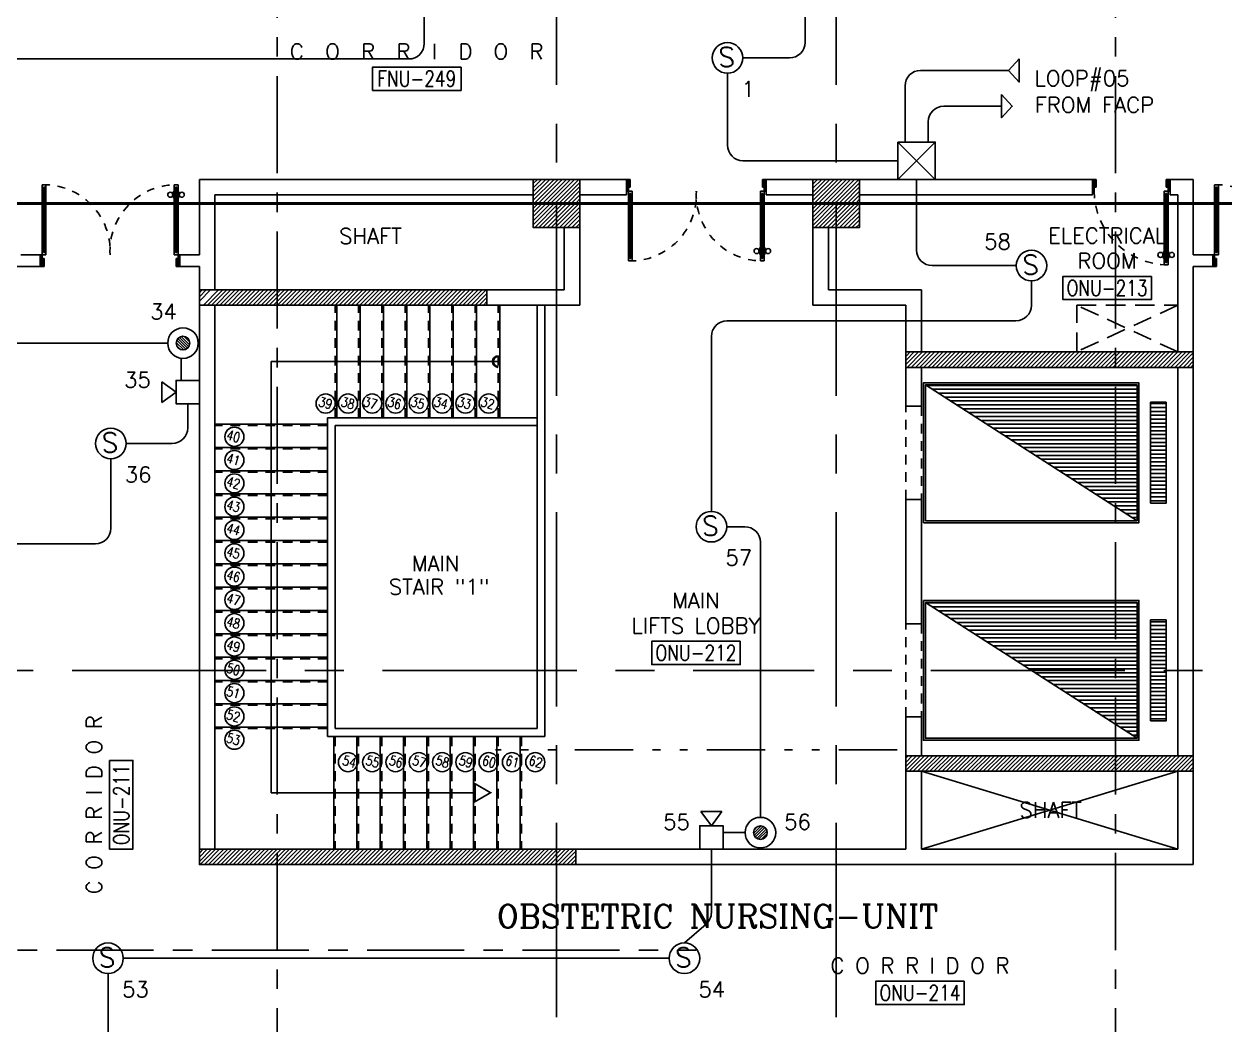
# Model space of a CAD drawing. Extents: x 0 to 90.9, y -1.6 to 78.
# Drawn here: x 60.07 to 75.54, y 22.35 to 35.23 of the extents above; entities that cross this region are included whole.
import ezdxf
from ezdxf.enums import TextEntityAlignment as Align

# ---------------------------------------------------------------- set-up
doc = ezdxf.new("R2010")
doc.units = 0
doc.header["$MEASUREMENT"] = 0
for name, pattern in [('2DASHES', [1.7, 0.75, -0.25, 0.1, -0.25, 0.1, -0.25]), ('CENTER', [2, 1.25, -0.25, 0.25, -0.25]), ('CENTERX2', [4, 2.5, -0.5, 0.5, -0.5]), ('HIDDEN', [0.375, 0.25, -0.125]), ('HIDDEN2', [0.1875, 0.125, -0.0625])]:
    doc.linetypes.add(name, pattern=pattern)
doc.layers.get('0').update_dxf_attribs({"color": 11, "linetype": 'CONTINUOUS'})
for name, color, linetype in [('AXES', 11, 'CENTERX2'), ('AXES1', 11, 'CENTER'), ('COL', 11, 'CONTINUOUS'), ('DOOR', 11, 'CONTINUOUS'), ('E-CLINE', 2, 'CONTINUOUS'), ('E-FIRE', 4, 'CONTINUOUS'), ('E-WIRE', 4, 'CONTINUOUS'), ('EJ', 11, 'CONTINUOUS'), ('HAT', 11, 'CONTINUOUS'), ('HIDDEN', 11, 'HIDDEN2'), ('IND-ES-L', 11, '2DASHES'), ('LIFTS', 11, 'CONTINUOUS'), ('RM-BOX', 11, 'CONTINUOUS'), ('RM-NAME', 11, 'CONTINUOUS'), ('RM-NO', 11, 'CONTINUOUS'), ('SHAFT', 11, 'CONTINUOUS'), ('STR', 11, 'CONTINUOUS'), ('STR-H', 11, 'HIDDEN2'), ('WALL', 11, 'CONTINUOUS')]:
    doc.layers.add(name, color=color, linetype=linetype)
doc.styles.add('ROMANC', font='romanc', dxfattribs={"height": 0.1})
doc.styles.add('ROMANS', font='ROMANS.shx', dxfattribs={"width": 0.6})

# ---------------------------------------------------------------- blocks, each defined once
blk = doc.blocks.new('RM1')
at = {"layer": 'RM-BOX'}
blk.add_lwpolyline([(570, -200), (-570, -200), (-570, -500), (570, -500)], close=True, dxfattribs=at)
at = {"layer": 'RM-NAME', "style": 'ROMANS'}
for tag, p in [('ROOMNAME1', (0, 324)), ('ROOMNAME2', (0, 0))]:
    blk.add_attdef(tag, text='', height=200, dxfattribs=at).set_placement(p, align=Align.MIDDLE)
at = {"layer": 'RM-NO', "style": 'ROMANS', "width": 0.8}
blk.add_attdef('ROOMNO', text='', height=200, dxfattribs=at).set_placement((0, -350), align=Align.MIDDLE)
blk = doc.blocks.new('D1000')
at = {"layer": 'DOOR', "color": 7, "linetype": 'ByBlock'}
for p, q in [((0, 0), (-150, 0)), ((-150, 0), (-150, -25)), ((-150, 0), (0, 0)), ((0, -50), (-114, 0)), ((0, -50), (-40, 0)), ((0, -50), (0, 0)), ((-1050, -25), (-1100, -25)), ((-1100, -75), (-1100, -25)), ((-1100, -25), (-1100, -75)), ((-1050, -75), (-1100, -75)), ((-1050, -42), (-1070, -42)), ((-1070, -42), (-1070, -58)), ((-1050, -58), (-1070, -58)), ((-1050, -25), (-1050, -42)), ((-1050, -58), (-1050, -75)), ((-928, -18), (-1018, -18)), ((-1018, -25), (-1018, -18)), ((-1018, -75), (-1018, -82)), ((-928, -82), (-1018, -82)), ((-1005, -9), (-940, -9)), ((-1005, -18), (-1005, -9)), ((-1005, -18), (-940, -18)), ((-1005, -82), (-940, -82)), ((-1005, -82), (-1005, -91)), ((-1005, -91), (-940, -91)), ((-940, -18), (-940, -9)), ((-940, -82), (-940, -91)), ((-928, -25), (-928, -18)), ((-928, -75), (-928, -82)), ((-200, -42), (-200, -25)), ((-200, -25), (-150, -25)), ((-180, -42), (-200, -42)), ((-200, -75), (-200, -58)), ((-200, -58), (-180, -58)), ((-150, -75), (-200, -75)), ((-180, -58), (-180, -42)), ((-150, -75), (-150, -25)), ((-150, -25), (-100, -25)), ((-100, -25), (-100, -50)), ((0, -50), (-100, -37)), ((-100, -50), (0, -50)), ((-150, -975), (-100, -975)), ((-150, -1000), (-150, -975)), ((-150, -1000), (0, -1000)), ((0, -1000), (-150, -1000)), ((0, -950), (-114, -1000)), ((-100, -975), (-100, -950)), ((0, -950), (-100, -963)), ((-100, -950), (0, -950)), ((0, -950), (-40, -1000)), ((0, -950), (0, -1000))]:
    blk.add_line(p, q, dxfattribs=at)
at = {"layer": 'DOOR', "linetype": 'ByBlock'}
for p, q in [((-200, -25), (-1050, -25)), ((-200, -42), (-1050, -42)), ((-200, -58), (-1050, -58)), ((-1050, -75), (-200, -75))]:
    blk.add_line(p, q, dxfattribs=at)
at = {"layer": 'DOOR', "color": 7, "linetype": 'ByBlock'}
for centre in [(-973, 23), (-973, -124)]:
    blk.add_circle(centre, 32.4, dxfattribs=at)
for centre, radius, start, end in [((0, -50), 134, 158.1598, 169.28), ((0, -50), 74.4, 137.7764, 180), ((0, -50), 54.4, 113.2074, 180), ((0, -50), 154, 161.1053, 166.2858), ((0, -50), 114, 154.0838, 167.3774), ((0, -50), 94.4, 148.0182, 180), ((0, -50), 34.4, 90, 180), ((0, -50), 14.4, 90, 180), ((0, -950), 154, 193.7142, 198.8947), ((0, -950), 134, 190.72, 201.8402), ((0, -950), 94.4, 180, 211.9818), ((0, -950), 74.4, 180, 222.2236), ((0, -950), 54.4, 180, 246.7926), ((0, -950), 34.4, 180, 270), ((0, -950), 14.4, 180, 270)]:
    blk.add_arc(centre, radius, start, end, dxfattribs=at)
at = {"layer": 'DOOR', "linetype": 'HIDDEN', "ltscale": 0.5}
blk.add_arc((-149, -24), 951, 180.0434, 269.9667, dxfattribs=at)
blk = doc.blocks.new('A$C272A55A0')
at = {"layer": 'DOOR', "color": 0, "linetype": 'ByBlock'}
for p, q in [((0, 900), (0, 1050)), ((50, 1050), (0, 1050)), ((25, 950), (50, 950)), ((25, 900), (25, 950)), ((50, 950), (50, 1050)), ((1750, 950), (1750, 1050)), ((1750, 1050), (1800, 1050)), ((1775, 950), (1750, 950)), ((1775, 900), (1775, 950)), ((1800, 1050), (1800, 900)), ((0, 900), (25, 900)), ((75, 900), (25, 900)), ((25, 850), (25, 900)), ((42, 850), (25, 850)), ((58, 870), (42, 870)), ((42, 870), (42, 850)), ((58, 850), (58, 870)), ((75, 850), (58, 850)), ((75, 900), (75, 850)), ((1725, 900), (1775, 900)), ((1725, 900), (1725, 850)), ((1725, 850), (1742, 850)), ((1742, 870), (1758, 870)), ((1742, 850), (1742, 870)), ((1758, 870), (1758, 850)), ((1758, 850), (1775, 850)), ((1800, 900), (1775, 900)), ((1775, 850), (1775, 900)), ((1718, 160), (1709, 160)), ((1709, 95), (1709, 160)), ((1725, 173), (1718, 173)), ((1718, 173), (1718, 83)), ((1718, 95), (1718, 160)), ((1775, 173), (1782, 173)), ((1782, 173), (1782, 83)), ((1782, 160), (1791, 160)), ((1782, 95), (1782, 160)), ((1791, 95), (1791, 160)), ((25, 50), (42, 50)), ((25, 50), (25, 0)), ((25, 0), (75, 0)), ((75, 0), (25, 0)), ((42, 50), (42, 30)), ((42, 30), (58, 30)), ((58, 50), (75, 50)), ((58, 50), (58, 30)), ((75, 50), (75, 0)), ((1718, 95), (1709, 95)), ((1725, 83), (1718, 83)), ((1742, 50), (1725, 50)), ((1725, 50), (1725, 0)), ((1775, 0), (1725, 0)), ((1725, 0), (1775, 0)), ((1742, 50), (1742, 30)), ((1758, 30), (1742, 30)), ((1775, 50), (1758, 50)), ((1758, 50), (1758, 30)), ((1775, 83), (1782, 83)), ((1775, 50), (1775, 0)), ((1782, 95), (1791, 95))]:
    blk.add_line(p, q, dxfattribs=at)
at = {"layer": 'DOOR', "color": 9, "linetype": 'ByBlock'}
for p, q in [((50, 1050), (0, 1010)), ((50, 1050), (0, 937)), ((50, 1050), (37, 950)), ((1750, 1050), (1800, 1010)), ((1750, 1050), (1800, 937)), ((1750, 1050), (1763, 950))]:
    blk.add_line(p, q, dxfattribs=at)
at = {"layer": 'DOOR', "linetype": 'ByBlock'}
for p, q in [((25, 850), (25, 50)), ((42, 850), (42, 50)), ((58, 850), (58, 50)), ((75, 50), (75, 850)), ((1725, 50), (1725, 850)), ((1742, 850), (1742, 50)), ((1758, 850), (1758, 50)), ((1775, 850), (1775, 50))]:
    blk.add_line(p, q, dxfattribs=at)
at = {"layer": 'DOOR', "color": 0, "linetype": 'ByBlock'}
for centre in [(1676, 128), (1824, 128)]:
    blk.add_circle(centre, 32.4, dxfattribs=at)
at = {"layer": 'DOOR', "color": 9, "linetype": 'ByBlock'}
for centre, radius, start, end in [((50, 1050), 54.4, 203.2074, 270), ((50, 1050), 74.4, 227.7764, 270), ((50, 1050), 94.4, 238.0182, 270), ((50, 1050), 114, 244.0838, 257.3774), ((50, 1050), 34.4, 180, 270), ((50, 1050), 14.4, 180, 270), ((1750, 1050), 14.4, 270, 0), ((1750, 1050), 34.4, 270, 0), ((1750, 1050), 54.4, 270, 336.7926), ((1750, 1050), 74.4, 270, 312.2236), ((1750, 1050), 94.4, 270, 301.9818), ((1750, 1050), 114, 282.6226, 295.9162), ((50, 1050), 134, 248.1598, 259.28), ((50, 1050), 154, 251.1053, 256.2858), ((1750, 1050), 134, 280.72, 291.8402), ((1750, 1050), 154, 283.7142, 288.8947)]:
    blk.add_arc(centre, radius, start, end, dxfattribs=at)
at = {"layer": 'DOOR', "linetype": 'HIDDEN', "ltscale": 0.5}
for centre, start, end in [((50, 851), 268.3174, 3.2965), ((1750, 851), 176.7035, 271.6826)]:
    blk.add_arc(centre, 851, start, end, dxfattribs=at)
at = {"layer": 'WALL', "linetype": 'ByBlock'}
blk.add_line((1800, 900), (1800, 1050), dxfattribs=at)
blk = doc.blocks.new('*X26')
at = {"color": 0}
for p, q in [((503899, 131750), (506612, 131750)), ((503977, 131700), (506612, 131700)), ((504055, 131650), (506612, 131650)), ((504132, 131600), (506612, 131600)), ((504210, 131550), (506612, 131550)), ((504288, 131500), (506612, 131500)), ((504366, 131450), (506612, 131450)), ((504444, 131400), (506612, 131400)), ((504522, 131350), (506612, 131350)), ((504600, 131300), (506612, 131300)), ((504677, 131250), (506612, 131250)), ((504755, 131200), (506612, 131200)), ((504833, 131150), (506612, 131150)), ((504911, 131100), (506612, 131100)), ((504989, 131050), (506612, 131050)), ((505067, 131000), (506612, 131000)), ((505145, 130950), (506612, 130950)), ((505222, 130900), (506612, 130900)), ((505300, 130850), (506612, 130850)), ((505378, 130800), (506612, 130800)), ((505456, 130750), (506612, 130750)), ((505534, 130700), (506612, 130700)), ((505612, 130650), (506612, 130650)), ((505690, 130600), (506612, 130600)), ((505767, 130550), (506612, 130550)), ((505845, 130500), (506612, 130500)), ((505923, 130450), (506612, 130450)), ((506001, 130400), (506612, 130400)), ((506079, 130350), (506612, 130350)), ((506157, 130300), (506612, 130300)), ((506235, 130250), (506612, 130250)), ((506312, 130200), (506612, 130200)), ((506390, 130150), (506612, 130150)), ((506468, 130100), (506612, 130100)), ((506546, 130050), (506612, 130050))]:
    blk.add_line(p, q, dxfattribs=at)
blk = doc.blocks.new('C5')
at = {"layer": 'HAT', "linetype": 'ByBlock'}
h = blk.add_hatch(dxfattribs=at)
h.set_pattern_fill('ANSI31', color=256, scale=300, style=0)
h.set_pattern_definition([(45, (-223356.182, -51411.005), (-26.516504, 26.516504), [])])
h.paths.add_polyline_path([(300, 300), (0, 300), (0, 0), (300, 0)])
h.paths.add_polyline_path([(600, 300), (300, 300), (300, 0), (600, 0)])
at = {"layer": 'COL'}
blk.add_lwpolyline([(600, 300), (0, 300), (0, 0), (600, 0)], close=True, dxfattribs=at)
blk = doc.blocks.new('*X60')
at = {"color": 0}
for p, q in [((76229, 137641), (76388, 137800)), ((76229, 137694), (76334, 137800)), ((76229, 137748), (76281, 137800)), ((76241, 137600), (76441, 137800)), ((76294, 137600), (76494, 137800)), ((76347, 137600), (76547, 137800)), ((76400, 137600), (76600, 137800)), ((76453, 137600), (76653, 137800)), ((76506, 137600), (76706, 137800)), ((76559, 137600), (76759, 137800)), ((76612, 137600), (76812, 137800)), ((76665, 137600), (76865, 137800)), ((76718, 137600), (76918, 137800)), ((76771, 137600), (76971, 137800)), ((76824, 137600), (77024, 137800)), ((76877, 137600), (77077, 137800)), ((76930, 137600), (77130, 137800)), ((76983, 137600), (77183, 137800)), ((77036, 137600), (77236, 137800)), ((77089, 137600), (77289, 137800)), ((77142, 137600), (77342, 137800)), ((77195, 137600), (77395, 137800)), ((77248, 137600), (77448, 137800)), ((77301, 137600), (77501, 137800)), ((77354, 137600), (77554, 137800)), ((77407, 137600), (77607, 137800)), ((77460, 137600), (77660, 137800)), ((77513, 137600), (77713, 137800)), ((77566, 137600), (77766, 137800)), ((77619, 137600), (77819, 137800)), ((77672, 137600), (77872, 137800)), ((77725, 137600), (77925, 137800)), ((77779, 137600), (77979, 137800)), ((77832, 137600), (78032, 137800)), ((77885, 137600), (78085, 137800)), ((77938, 137600), (78138, 137800)), ((77991, 137600), (78191, 137800)), ((78044, 137600), (78244, 137800)), ((78097, 137600), (78297, 137800)), ((78150, 137600), (78350, 137800)), ((78203, 137600), (78403, 137800)), ((78256, 137600), (78456, 137800)), ((78309, 137600), (78509, 137800)), ((78362, 137600), (78562, 137800)), ((78415, 137600), (78615, 137800)), ((78468, 137600), (78668, 137800)), ((78521, 137600), (78721, 137800)), ((78574, 137600), (78774, 137800)), ((78627, 137600), (78827, 137800)), ((78680, 137600), (78880, 137800)), ((78733, 137600), (78933, 137800)), ((78786, 137600), (78986, 137800)), ((78839, 137600), (79039, 137800)), ((78892, 137600), (79092, 137800)), ((78945, 137600), (79145, 137800)), ((78998, 137600), (79198, 137800)), ((79051, 137600), (79251, 137800)), ((79104, 137600), (79304, 137800)), ((79157, 137600), (79357, 137800)), ((79210, 137600), (79410, 137800)), ((79263, 137600), (79463, 137800)), ((79316, 137600), (79516, 137800)), ((79369, 137600), (79569, 137800)), ((79423, 137600), (79623, 137800)), ((79476, 137600), (79676, 137800)), ((79529, 137600), (79729, 137800)), ((79582, 137600), (79782, 137800)), ((79635, 137600), (79835, 137800)), ((79688, 137600), (79888, 137800)), ((79741, 137600), (79941, 137800)), ((79794, 137600), (79994, 137800)), ((79847, 137600), (80047, 137800)), ((79900, 137600), (80100, 137800)), ((79953, 137600), (80153, 137800)), ((80006, 137600), (80206, 137800)), ((80059, 137600), (80259, 137800)), ((80112, 137600), (80312, 137800)), ((80165, 137600), (80365, 137800)), ((80218, 137600), (80418, 137800)), ((80271, 137600), (80471, 137800)), ((80324, 137600), (80524, 137800)), ((80377, 137600), (80577, 137800)), ((80430, 137600), (80630, 137800)), ((80483, 137600), (80683, 137800)), ((80536, 137600), (80736, 137800)), ((80589, 137600), (80789, 137800)), ((80642, 137600), (80842, 137800)), ((80695, 137600), (80895, 137800)), ((80748, 137600), (80948, 137800)), ((80801, 137600), (81001, 137800)), ((80854, 137600), (81054, 137800)), ((80907, 137600), (81079, 137772)), ((80960, 137600), (81079, 137718)), ((81014, 137600), (81079, 137665)), ((81067, 137600), (81079, 137612))]:
    blk.add_line(p, q, dxfattribs=at)
blk = doc.blocks.new('*X61')
at = {"color": 0}
for p, q in [((76229, 144854), (76375, 145000)), ((76229, 144907), (76322, 145000)), ((76229, 144960), (76269, 145000)), ((76281, 144800), (76481, 145000)), ((76334, 144800), (76534, 145000)), ((76387, 144800), (76587, 145000)), ((76440, 144800), (76640, 145000)), ((76493, 144800), (76693, 145000)), ((76546, 144800), (76746, 145000)), ((76599, 144800), (76799, 145000)), ((76652, 144800), (76852, 145000)), ((76705, 144800), (76905, 145000)), ((76758, 144800), (76958, 145000)), ((76811, 144800), (77011, 145000)), ((76864, 144800), (77064, 145000)), ((76917, 144800), (77117, 145000)), ((76971, 144800), (77171, 145000)), ((77024, 144800), (77224, 145000)), ((77077, 144800), (77277, 145000)), ((77130, 144800), (77330, 145000)), ((77183, 144800), (77383, 145000)), ((77236, 144800), (77436, 145000)), ((77289, 144800), (77489, 145000)), ((77342, 144800), (77542, 145000)), ((77395, 144800), (77595, 145000)), ((77448, 144800), (77648, 145000)), ((77501, 144800), (77701, 145000)), ((77554, 144800), (77754, 145000)), ((77607, 144800), (77807, 145000)), ((77660, 144800), (77860, 145000)), ((77713, 144800), (77913, 145000)), ((77766, 144800), (77966, 145000)), ((77819, 144800), (78019, 145000)), ((77872, 144800), (78072, 145000)), ((77925, 144800), (78125, 145000)), ((77978, 144800), (78178, 145000)), ((78031, 144800), (78231, 145000)), ((78084, 144800), (78284, 145000)), ((78137, 144800), (78337, 145000)), ((78190, 144800), (78390, 145000)), ((78243, 144800), (78443, 145000)), ((78296, 144800), (78496, 145000)), ((78349, 144800), (78549, 145000)), ((78402, 144800), (78602, 145000)), ((78455, 144800), (78655, 145000)), ((78508, 144800), (78708, 145000)), ((78562, 144800), (78762, 145000)), ((78615, 144800), (78815, 145000)), ((78668, 144800), (78868, 145000)), ((78721, 144800), (78921, 145000)), ((78774, 144800), (78974, 145000)), ((78827, 144800), (79027, 145000)), ((78880, 144800), (79080, 145000)), ((78933, 144800), (79133, 145000)), ((78986, 144800), (79186, 145000)), ((79039, 144800), (79239, 145000)), ((79092, 144800), (79292, 145000)), ((79145, 144800), (79345, 145000)), ((79198, 144800), (79398, 145000)), ((79251, 144800), (79451, 145000)), ((79304, 144800), (79504, 145000)), ((79357, 144800), (79557, 145000)), ((79410, 144800), (79610, 145000)), ((79463, 144800), (79663, 145000)), ((79516, 144800), (79716, 145000)), ((79569, 144800), (79769, 145000)), ((79622, 144800), (79822, 145000)), ((79675, 144800), (79875, 145000)), ((79728, 144800), (79928, 145000)), ((79781, 144800), (79929, 144948)), ((79834, 144800), (79929, 144895)), ((79887, 144800), (79929, 144842))]:
    blk.add_line(p, q, dxfattribs=at)
blk = doc.blocks.new('*X25')
at = {"color": 0}
for p, q in [((140176, 227700), (140376, 227700)), ((140176, 227650), (140376, 227650)), ((140176, 227600), (140376, 227600)), ((140176, 227550), (140376, 227550)), ((140176, 227500), (140376, 227500)), ((140176, 227450), (140376, 227450)), ((140176, 227400), (140376, 227400)), ((140176, 227350), (140376, 227350)), ((140176, 227300), (140376, 227300)), ((140176, 227250), (140376, 227250)), ((140176, 227200), (140376, 227200)), ((140176, 227150), (140376, 227150)), ((140176, 227100), (140376, 227100)), ((140176, 227050), (140376, 227050)), ((140176, 227000), (140376, 227000)), ((140176, 226950), (140376, 226950)), ((140176, 226900), (140376, 226900)), ((140176, 226850), (140376, 226850)), ((140176, 226800), (140376, 226800)), ((140176, 226750), (140376, 226750)), ((140176, 226700), (140376, 226700)), ((140176, 226650), (140376, 226650)), ((140176, 226600), (140376, 226600)), ((140176, 226550), (140376, 226550)), ((140176, 226500), (140376, 226500)), ((140176, 226450), (140376, 226450))]:
    blk.add_line(p, q, dxfattribs=at)
blk = doc.blocks.new('*X31')
at = {"color": 0}
for p, q in [((197839, 143639), (197999, 143800)), ((197839, 143692), (197946, 143800)), ((197839, 143745), (197893, 143800)), ((197853, 143600), (198053, 143800)), ((197906, 143600), (198106, 143800)), ((197959, 143600), (198159, 143800)), ((198012, 143600), (198212, 143800)), ((198065, 143600), (198265, 143800)), ((198118, 143600), (198318, 143800)), ((198171, 143600), (198371, 143800)), ((198224, 143600), (198424, 143800)), ((198277, 143600), (198477, 143800)), ((198330, 143600), (198530, 143800)), ((198383, 143600), (198583, 143800)), ((198436, 143600), (198636, 143800)), ((198489, 143600), (198689, 143800)), ((198542, 143600), (198742, 143800)), ((198595, 143600), (198795, 143800)), ((198648, 143600), (198848, 143800)), ((198701, 143600), (198901, 143800)), ((198754, 143600), (198954, 143800)), ((198807, 143600), (199007, 143800)), ((198860, 143600), (199060, 143800)), ((198913, 143600), (199113, 143800)), ((198966, 143600), (199166, 143800)), ((199019, 143600), (199219, 143800)), ((199072, 143600), (199272, 143800)), ((199125, 143600), (199325, 143800)), ((199178, 143600), (199378, 143800)), ((199231, 143600), (199431, 143800)), ((199284, 143600), (199484, 143800)), ((199337, 143600), (199537, 143800)), ((199390, 143600), (199590, 143800)), ((199443, 143600), (199643, 143800)), ((199497, 143600), (199697, 143800)), ((199550, 143600), (199750, 143800)), ((199603, 143600), (199803, 143800)), ((199656, 143600), (199856, 143800)), ((199709, 143600), (199909, 143800)), ((199762, 143600), (199962, 143800)), ((199815, 143600), (200015, 143800)), ((199868, 143600), (200068, 143800)), ((199921, 143600), (200121, 143800)), ((199974, 143600), (200174, 143800)), ((200027, 143600), (200227, 143800)), ((200080, 143600), (200280, 143800)), ((200133, 143600), (200333, 143800)), ((200186, 143600), (200386, 143800)), ((200239, 143600), (200439, 143800)), ((200292, 143600), (200492, 143800)), ((200345, 143600), (200545, 143800)), ((200398, 143600), (200598, 143800)), ((200451, 143600), (200651, 143800)), ((200504, 143600), (200704, 143800)), ((200557, 143600), (200757, 143800)), ((200610, 143600), (200810, 143800)), ((200663, 143600), (200863, 143800)), ((200716, 143600), (200916, 143800)), ((200769, 143600), (200969, 143800)), ((200822, 143600), (201022, 143800)), ((200875, 143600), (201075, 143800)), ((200928, 143600), (201128, 143800)), ((200981, 143600), (201181, 143800)), ((201034, 143600), (201234, 143800)), ((201088, 143600), (201288, 143800)), ((201141, 143600), (201341, 143800)), ((201194, 143600), (201394, 143800)), ((201247, 143600), (201447, 143800)), ((201300, 143600), (201500, 143800)), ((201353, 143600), (201539, 143786)), ((201406, 143600), (201539, 143733)), ((201459, 143600), (201539, 143680)), ((201512, 143600), (201539, 143627))]:
    blk.add_line(p, q, dxfattribs=at)
blk = doc.blocks.new('*X36')
at = {"color": 0}
for p, q in [((197839, 138813), (198025, 139000)), ((197839, 138866), (197972, 139000)), ((197839, 138919), (197919, 139000)), ((197839, 138972), (197866, 139000)), ((197879, 138800), (198079, 139000)), ((197932, 138800), (198132, 139000)), ((197985, 138800), (198185, 139000)), ((198038, 138800), (198238, 139000)), ((198091, 138800), (198291, 139000)), ((198144, 138800), (198344, 139000)), ((198197, 138800), (198397, 139000)), ((198250, 138800), (198450, 139000)), ((198303, 138800), (198503, 139000)), ((198356, 138800), (198556, 139000)), ((198409, 138800), (198609, 139000)), ((198462, 138800), (198662, 139000)), ((198515, 138800), (198715, 139000)), ((198568, 138800), (198768, 139000)), ((198621, 138800), (198821, 139000)), ((198674, 138800), (198874, 139000)), ((198727, 138800), (198927, 139000)), ((198780, 138800), (198980, 139000)), ((198833, 138800), (199033, 139000)), ((198886, 138800), (199086, 139000)), ((198939, 138800), (199139, 139000)), ((198992, 138800), (199192, 139000)), ((199045, 138800), (199245, 139000)), ((199098, 138800), (199298, 139000)), ((199151, 138800), (199351, 139000)), ((199204, 138800), (199404, 139000)), ((199257, 138800), (199457, 139000)), ((199310, 138800), (199510, 139000)), ((199363, 138800), (199563, 139000)), ((199416, 138800), (199616, 139000)), ((199469, 138800), (199669, 139000)), ((199523, 138800), (199723, 139000)), ((199576, 138800), (199776, 139000)), ((199629, 138800), (199829, 139000)), ((199682, 138800), (199882, 139000)), ((199735, 138800), (199935, 139000)), ((199788, 138800), (199988, 139000)), ((199841, 138800), (200041, 139000)), ((199894, 138800), (200094, 139000)), ((199947, 138800), (200147, 139000)), ((200000, 138800), (200200, 139000)), ((200053, 138800), (200253, 139000)), ((200106, 138800), (200306, 139000)), ((200159, 138800), (200359, 139000)), ((200212, 138800), (200412, 139000)), ((200265, 138800), (200465, 139000)), ((200318, 138800), (200518, 139000)), ((200371, 138800), (200571, 139000)), ((200424, 138800), (200624, 139000)), ((200477, 138800), (200677, 139000)), ((200530, 138800), (200730, 139000)), ((200583, 138800), (200783, 139000)), ((200636, 138800), (200836, 139000)), ((200689, 138800), (200889, 139000)), ((200742, 138800), (200942, 139000)), ((200795, 138800), (200995, 139000)), ((200848, 138800), (201048, 139000)), ((200901, 138800), (201101, 139000)), ((200954, 138800), (201154, 139000)), ((201007, 138800), (201207, 139000)), ((201060, 138800), (201260, 139000)), ((201114, 138800), (201314, 139000)), ((201167, 138800), (201367, 139000)), ((201220, 138800), (201420, 139000)), ((201273, 138800), (201473, 139000)), ((201326, 138800), (201526, 139000)), ((201379, 138800), (201539, 138960)), ((201432, 138800), (201539, 138907)), ((201485, 138800), (201539, 138854))]:
    blk.add_line(p, q, dxfattribs=at)
blk = doc.blocks.new('S')
at = {"layer": 'E-FIRE'}
blk.add_circle((0, 0), 197, dxfattribs=at)
at = {"layer": 'E-FIRE', "color": 3, "style": 'ROMANS'}
blk.add_text('S', height=250, dxfattribs=at).set_placement((-119, -115))
blk = doc.blocks.new('JB')
at = {"layer": 'E-FIRE'}
for points in [[(-200, 400), (-200, 0), (200, 0), (200, 400)], [(-200, 400), (-200, 0), (200, 0), (200, 0)], [(-200, 400), (-200, 0), (200, 400), (200, 400)]]:
    blk.add_lwpolyline(points, close=True, dxfattribs=at)
blk = doc.blocks.new('ES')
at = {"layer": 'E-FIRE'}
blk.add_line((-135, 485), (134, 485), dxfattribs=at)
for points in [[(-135, 485), (0, 300)], [(0, 300), (0, 300), (134, 485)]]:
    blk.add_lwpolyline(points, dxfattribs=at)
blk.add_lwpolyline([(-150, 0), (150, 0), (150, 300), (-150, 300)], close=True, dxfattribs=at)
blk = doc.blocks.new('MCP')
at = {"color": 1}
for p, q in [((-88, -9), (9, 88)), ((-82, 33), (-33, 82)), ((-80, -36), (36, 80)), ((-66, -58), (58, 66)), ((-47, -74), (74, 47)), ((-23, -85), (85, 23)), ((10, -88), (88, -10))]:
    blk.add_line(p, q, dxfattribs=at)
at = {"layer": 'E-FIRE'}
blk.add_circle((0, 0), 197, dxfattribs=at)
at = {"layer": 'E-FIRE', "color": 4}
blk.add_circle((0, 0), 88.1, dxfattribs=at)

msp = doc.modelspace()

# ---------------------------------------------------------------- linework, layer by layer
at = {"layer": 'AXES'}
for p, q in [((66.9289, -1.5519), (66.9289, 77.2608)), ((70.5289, -1.5519), (70.5289, 77.2608)), ((1.0389, 32.9324), (68.7289, 32.9324)), ((1.0389, 32.9124), (68.7289, 32.9124)), ((89.898, 32.9324), (68.7289, 32.9324)), ((89.898, 32.9124), (68.7289, 32.9124)), ((0.6889, 26.9124), (68.7289, 26.9124)), ((90.248, 26.9124), (68.7289, 26.9124))]:
    msp.add_line(p, q, dxfattribs=at)
at = {"layer": 'AXES1'}
for p, q in [((63.3289, 5.3124), (63.3289, 64.1324)), ((74.1289, 5.3124), (74.1289, 64.1324)), ((10.4889, 23.3124), (68.7289, 23.3124))]:
    msp.add_line(p, q, dxfattribs=at)
at = {"layer": 'COL'}
for p, q in [((67.1789, 24.6124), (71.4289, 24.6124)), ((67.1789, 24.4124), (71.4289, 24.4124))]:
    msp.add_line(p, q, dxfattribs=at)
for points in [[(62.3289, 31.6124), (62.3289, 31.8124), (66.0289, 31.8124), (66.0289, 31.6124)], [(71.4289, 31.0124), (71.4289, 30.8124), (75.1289, 30.8124), (75.1289, 31.0124)], [(71.4289, 25.8124), (71.4289, 25.6124), (75.1289, 25.6124), (75.1289, 25.8124)], [(67.1789, 24.6124), (62.3289, 24.6124), (62.3289, 24.4124), (67.1789, 24.4124)]]:
    msp.add_lwpolyline(points, close=True, dxfattribs=at)
for points in [[(65.8039, 31.8124), (66.0289, 31.8124), (66.0289, 31.6124), (65.8213, 31.6124)], [(71.9931, 25.8124), (71.4289, 25.8124), (71.4289, 25.6124)], [(75.1289, 25.6124), (75.1289, 25.8124)]]:
    msp.add_lwpolyline(points, dxfattribs=at)
at = {"layer": 'E-FIRE', "color": 4}
msp.add_circle((69.1299, 34.7961), 0.1971, dxfattribs=at)
at = {"layer": 'E-WIRE', "linetype": 'Continuous'}
for p, q in [((70.1289, 41.5715), (70.1289, 34.9961)), ((69.327, 34.7961), (69.9289, 34.7961)), ((69.1299, 34.599), (69.1299, 33.6724)), ((71.3259, 33.4724), (69.3299, 33.4724)), ((71.5659, 33.2324), (71.5659, 32.3221)), ((72.8474, 32.1221), (71.7659, 32.1221)), ((73.0445, 31.9251), (73.0445, 31.6109)), ((72.8445, 31.4109), (69.1227, 31.4109)), ((68.9227, 28.9587), (68.9227, 31.2109)), ((62.1789, 30.3434), (62.1789, 30.0326)), ((61.3866, 29.8326), (61.9789, 29.8326)), ((69.1197, 28.7616), (69.354, 28.7616)), ((69.554, 25.0201), (69.554, 28.5616)), ((69.3569, 24.823), (69.0727, 24.823)), ((68.575, 23.4027), (68.8535, 23.6438))]:
    msp.add_line(p, q, dxfattribs=at)
at = {"layer": 'E-WIRE', "color": 4}
for p, q in [((65.2256, 35.8861), (65.2256, 34.982)), ((58.3066, 34.782), (65.0256, 34.782)), ((62.0965, 30.9289), (62.0965, 30.6434)), ((61.1525, 23.0085), (61.1525, 20.935))]:
    msp.add_line(p, q, dxfattribs=at)
at = {"layer": 'E-WIRE', "color": 4, "linetype": 'ByBlock'}
for p, q in [((71.6166, 34.6352), (72.7487, 34.6352)), ((71.4166, 33.7124), (71.4166, 34.4352)), ((71.9151, 34.1747), (72.6596, 34.1747)), ((71.7151, 33.7124), (71.7151, 33.9747)), ((58.0615, 31.1248), (61.9212, 31.1248)), ((61.1895, 29.6355), (61.1895, 28.7405)), ((55.4199, 28.5405), (60.9895, 28.5405)), ((68.9227, 24.6124), (68.9227, 23.795)), ((68.3779, 23.2056), (61.3495, 23.2056))]:
    msp.add_line(p, q, dxfattribs=at)
at = {"layer": 'E-WIRE', "color": 4}
for points in [[(72.8872, 34.7852), (72.8872, 34.4852), (72.7487, 34.6352)], [(72.6596, 34.3247), (72.6596, 34.0247), (72.7982, 34.1747)]]:
    msp.add_lwpolyline(points, close=True, dxfattribs=at)
msp.add_arc((65.0256, 34.982), 0.2, 270, 0, dxfattribs=at)
at = {"layer": 'E-WIRE', "linetype": 'Continuous'}
for centre, start, end in [((69.9289, 34.9961), 270, 0), ((69.3299, 33.6724), 180, 270), ((71.7659, 32.3221), 180, 270), ((72.8445, 31.6109), 270, 0), ((69.1227, 31.2109), 90, 180), ((61.9789, 30.0326), 270, 0), ((69.354, 28.5616), 0, 90), ((68.7227, 23.795), 310.87389, 0)]:
    msp.add_arc(centre, 0.2, start, end, dxfattribs=at)
at = {"layer": 'E-WIRE', "color": 4, "linetype": 'ByBlock'}
for centre, start, end in [((71.6166, 34.4352), 90, 180), ((71.9151, 33.9747), 90, 180), ((60.9895, 28.7405), 270, 0)]:
    msp.add_arc(centre, 0.2, start, end, dxfattribs=at)
at = {"layer": 'EJ', "color": 8}
for p, q in [((10.2389, 32.9324), (85.5543, 32.9324)), ((10.2389, 32.9124), (85.5543, 32.9124))]:
    msp.add_line(p, q, dxfattribs=at)
at = {"layer": 'HIDDEN'}
for p, q in [((71.4289, 29.1124), (71.4289, 30.3124)), ((71.4289, 29.1124), (71.4289, 30.3124)), ((71.6289, 30.3124), (71.6289, 29.1124)), ((71.6289, 30.3124), (71.6289, 29.1124)), ((71.4289, 26.3124), (71.4289, 27.5124)), ((71.4289, 26.3124), (71.4289, 27.5124)), ((71.6289, 27.5124), (71.6289, 26.3124)), ((71.6289, 27.5124), (71.6289, 26.3124))]:
    msp.add_line(p, q, dxfattribs=at)
at = {"layer": 'IND-ES-L'}
msp.add_line((71.3161, 25.8885), (66.1416, 25.8885), dxfattribs=at)
at = {"layer": 'LIFTS'}
for p, q in [((71.6789, 30.5874), (74.4039, 28.8374)), ((71.6789, 27.7874), (74.4039, 26.0374))]:
    msp.add_line(p, q, dxfattribs=at)
for points in [[(71.6539, 28.8124), (74.4289, 28.8124), (74.4289, 30.6124), (71.6539, 30.6124)], [(71.6789, 28.8374), (74.4039, 28.8374), (74.4039, 30.5874), (71.6789, 30.5874)], [(74.5789, 29.0624), (74.7789, 29.0624), (74.7789, 30.3624), (74.5789, 30.3624)], [(71.6539, 27.8124), (71.6539, 26.0124), (74.4289, 26.0124), (74.4289, 27.8124)], [(71.6789, 27.7874), (71.6789, 26.0374), (74.4039, 26.0374), (74.4039, 27.7874)], [(74.5789, 26.2624), (74.7789, 26.2624), (74.7789, 27.5624), (74.5789, 27.5624)]]:
    msp.add_lwpolyline(points, close=True, dxfattribs=at)
at = {"layer": 'SHAFT', "color": 97, "linetype": 'HIDDEN'}
for p, q in [((74.9289, 31.0124), (73.6289, 31.6124)), ((74.9289, 31.6124), (73.6289, 31.0124))]:
    msp.add_line(p, q, dxfattribs=at)
at = {"layer": 'SHAFT'}
for p, q in [((71.6289, 24.6124), (74.9289, 25.6124)), ((74.9289, 24.6124), (71.6289, 25.6124))]:
    msp.add_line(p, q, dxfattribs=at)
at = {"layer": 'SHAFT', "color": 97, "linetype": 'HIDDEN'}
msp.add_lwpolyline([(73.6289, 31.6124), (74.9289, 31.6124), (74.9289, 31.0124), (73.6289, 31.0124)], close=True, dxfattribs=at)
at = {"layer": 'STR'}
for p, q in [((64.0989, 30.1624), (64.0989, 31.6124)), ((64.3989, 30.1624), (64.3989, 31.6124)), ((64.6989, 30.1624), (64.6989, 31.6124)), ((64.9989, 30.1624), (64.9989, 31.6124)), ((65.2989, 30.1624), (65.2989, 31.6124)), ((65.5989, 30.1624), (65.5989, 31.6124)), ((65.8989, 30.1624), (65.8989, 31.6124)), ((66.1989, 30.1624), (66.1989, 31.6124)), ((66.6789, 31.6124), (66.6789, 26.1624)), ((66.7789, 31.6124), (66.7789, 26.0624)), ((63.2539, 30.8874), (63.2539, 25.3374)), ((66.1789, 30.8874), (63.2539, 30.8874)), ((63.9789, 30.1624), (66.6789, 30.1624)), ((63.9789, 30.1624), (63.9789, 26.0624)), ((63.9789, 30.0824), (62.5289, 30.0824)), ((64.0789, 30.0624), (66.6789, 30.0624)), ((64.0789, 30.0624), (64.0789, 26.1624)), ((63.9789, 29.7824), (62.5289, 29.7824)), ((63.9789, 29.4824), (62.5289, 29.4824)), ((63.9789, 29.1824), (62.5289, 29.1824)), ((63.9789, 28.8824), (62.5289, 28.8824)), ((63.9789, 28.5824), (62.5289, 28.5824)), ((63.9789, 28.2824), (62.5289, 28.2824)), ((63.9789, 27.9824), (62.5289, 27.9824)), ((63.9789, 27.6824), (62.5289, 27.6824)), ((63.9789, 27.3824), (62.5289, 27.3824)), ((63.9789, 27.0824), (62.5289, 27.0824)), ((63.9789, 26.7824), (62.5289, 26.7824)), ((63.9789, 26.4824), (62.5289, 26.4824)), ((63.9789, 26.1824), (62.5289, 26.1824)), ((64.0789, 26.1624), (66.6789, 26.1624)), ((63.9789, 26.0624), (66.7789, 26.0624)), ((64.0589, 26.0624), (64.0589, 24.6124)), ((64.3589, 26.0624), (64.3589, 24.6124)), ((64.6589, 26.0624), (64.6589, 24.6124)), ((64.9589, 26.0624), (64.9589, 24.6124)), ((65.2589, 26.0624), (65.2589, 24.6124)), ((65.5589, 26.0624), (65.5589, 24.6124)), ((65.8589, 26.0624), (65.8589, 24.6124)), ((66.1589, 26.0624), (66.1589, 24.6124)), ((66.4589, 26.0624), (66.4589, 24.6124)), ((65.8789, 25.3374), (63.2539, 25.3374))]:
    msp.add_line(p, q, dxfattribs=at)
at = {"layer": 'STR', "const_width": 0.0215}
msp.add_lwpolyline([(65.8789, 25.4529), (65.8789, 25.2219), (66.0789, 25.3374)], close=True, dxfattribs=at)
at = {"layer": 'STR', "color": 11}
for centre in [(63.955, 30.3467), (64.2433, 30.3467), (64.555, 30.3467), (64.855, 30.3467), (65.155, 30.3467), (65.455, 30.3467), (65.755, 30.3467), (66.055, 30.3467), (62.7799, 29.9191), (62.7799, 29.6191), (62.7799, 29.3191), (62.7799, 29.0191), (62.7799, 28.7191), (62.7799, 28.4191), (62.7799, 28.1191), (62.7799, 27.8191), (62.7799, 27.5191), (62.7799, 27.2191), (62.7799, 26.9191), (62.7799, 26.6191), (62.7799, 26.3191), (62.7799, 26.0191), (64.2433, 25.7304), (64.555, 25.7304), (64.855, 25.7304), (65.155, 25.7304), (65.455, 25.7304), (65.755, 25.7304), (66.055, 25.7304), (66.355, 25.7304), (66.655, 25.7304)]:
    msp.add_circle(centre, 0.1232, dxfattribs=at)
at = {"layer": 'STR'}
for radius in [0.075, 0.065]:
    msp.add_arc((66.1789, 30.8874), radius, 90, 270, dxfattribs=at)
at = {"layer": 'STR-H'}
for p, q in [((64.0789, 30.1624), (64.0789, 31.6124)), ((64.3789, 30.1624), (64.3789, 31.6124)), ((64.6789, 30.1624), (64.6789, 31.6124)), ((64.9789, 30.1624), (64.9789, 31.6124)), ((65.2789, 30.1624), (65.2789, 31.6124)), ((65.5789, 30.1624), (65.5789, 31.6124)), ((65.8789, 30.1624), (65.8789, 31.6124)), ((66.1789, 30.1624), (66.1789, 31.6124)), ((63.9789, 30.0624), (62.5289, 30.0624)), ((63.9789, 29.7624), (62.5289, 29.7624)), ((63.9789, 29.4624), (62.5289, 29.4624)), ((63.9789, 29.1624), (62.5289, 29.1624)), ((63.9789, 28.8624), (62.5289, 28.8624)), ((63.9789, 28.5624), (62.5289, 28.5624)), ((63.9789, 28.2624), (62.5289, 28.2624)), ((63.9789, 27.9624), (62.5289, 27.9624)), ((63.9789, 27.6624), (62.5289, 27.6624)), ((63.9789, 27.3624), (62.5289, 27.3624)), ((63.9789, 27.0624), (62.5289, 27.0624)), ((63.9789, 26.7624), (62.5289, 26.7624)), ((63.9789, 26.4624), (62.5289, 26.4624)), ((63.9789, 26.1624), (62.5289, 26.1624)), ((64.0789, 26.0624), (64.0789, 24.6124)), ((64.3789, 26.0624), (64.3789, 24.6124)), ((64.6789, 26.0624), (64.6789, 24.6124)), ((64.9789, 26.0624), (64.9789, 24.6124)), ((65.2789, 26.0624), (65.2789, 24.6124)), ((65.5789, 26.0624), (65.5789, 24.6124)), ((65.8789, 26.0624), (65.8789, 24.6124)), ((66.1789, 26.0624), (66.1789, 24.6124)), ((66.4789, 26.0624), (66.4789, 24.6124))]:
    msp.add_line(p, q, dxfattribs=at)
at = {"layer": 'WALL'}
for p, q in [((62.3289, 33.2324), (66.6289, 33.2324)), ((62.3289, 33.2324), (62.3289, 32.2624)), ((67.2289, 33.2324), (67.8289, 33.2324)), ((67.8289, 33.2324), (67.8289, 33.0324)), ((69.6289, 33.2324), (69.6289, 33.0324)), ((70.2289, 33.2324), (69.6289, 33.2324)), ((73.8289, 33.2324), (70.8289, 33.2324)), ((73.8289, 33.0324), (73.8289, 33.2324)), ((75.1289, 33.2324), (74.8289, 33.2324)), ((74.8289, 33.0324), (74.8289, 33.2324)), ((75.1289, 33.2324), (75.1289, 32.2624)), ((62.5289, 31.8124), (62.5289, 33.0324)), ((62.5289, 33.0324), (66.6289, 33.0324)), ((67.2289, 33.0324), (67.8289, 33.0324)), ((70.2289, 33.0324), (69.6289, 33.0324)), ((73.8289, 33.0324), (70.8289, 33.0324)), ((71.9931, 33.0324), (71.8539, 33.0324)), ((74.9289, 33.0324), (74.8289, 33.0324)), ((74.9289, 33.0324), (74.9289, 31.0124)), ((67.0289, 32.6124), (67.0289, 31.8124)), ((67.2289, 32.6124), (67.2289, 31.8124)), ((70.2289, 32.6124), (70.2289, 31.8124)), ((70.4289, 32.6124), (70.4289, 31.8124)), ((60.2789, 32.2624), (60.0289, 32.2624)), ((60.2789, 32.1124), (60.2789, 32.2624)), ((62.0789, 32.2624), (62.3289, 32.2624)), ((62.0789, 32.1124), (62.0789, 32.2624)), ((75.3789, 32.2624), (75.1289, 32.2624)), ((75.3789, 32.1124), (75.3789, 32.2624)), ((60.2789, 32.1124), (59.9789, 32.1124)), ((62.0789, 32.1124), (62.3289, 32.1124)), ((62.3289, 32.1124), (62.3289, 31.8124)), ((75.3789, 32.1124), (75.1289, 32.1124)), ((75.1289, 32.1124), (75.1289, 31.0124)), ((67.0289, 31.8124), (66.0289, 31.8124)), ((67.2289, 31.6124), (67.2289, 31.8124)), ((67.2289, 31.6124), (67.2289, 31.8124)), ((70.2289, 31.6124), (70.2289, 31.8124)), ((70.2289, 31.6124), (70.2289, 31.8124)), ((70.2289, 31.6124), (70.2289, 31.8124)), ((70.4289, 31.8124), (71.6289, 31.8124)), ((71.6289, 31.0124), (71.6289, 31.8124)), ((62.3289, 31.6124), (62.3289, 24.4124)), ((62.5289, 31.6124), (62.5289, 24.6124)), ((67.2289, 31.6124), (66.0289, 31.6124)), ((67.2289, 31.6124), (66.0289, 31.6124)), ((70.2289, 31.6124), (71.4289, 31.6124)), ((71.4289, 31.0124), (71.4289, 31.6124)), ((71.4289, 30.3124), (71.4289, 30.8124)), ((71.6289, 30.3124), (71.6289, 30.8124)), ((74.9289, 30.8124), (74.9289, 25.8124)), ((75.1289, 30.8124), (75.1289, 25.8124)), ((71.4289, 30.3124), (71.4289, 30.6124)), ((71.6289, 30.3124), (71.6289, 30.4124)), ((71.6289, 30.3124), (71.4289, 30.3124)), ((71.6289, 29.1124), (71.4289, 29.1124)), ((71.4289, 27.5124), (71.4289, 29.1124)), ((71.6289, 27.5124), (71.6289, 29.1124)), ((71.4289, 27.5124), (71.4289, 28.7124)), ((71.6289, 27.5124), (71.6289, 28.7124)), ((71.6289, 27.5124), (71.4289, 27.5124)), ((71.6289, 27.5124), (71.4289, 27.5124)), ((71.4289, 26.3124), (71.4289, 25.8124)), ((71.6289, 26.3124), (71.4289, 26.3124)), ((71.6289, 26.3124), (71.4289, 26.3124)), ((71.4289, 26.3124), (71.4289, 25.8124)), ((71.6289, 26.3124), (71.6289, 25.8124)), ((71.6289, 26.3124), (71.6289, 25.8124)), ((71.4289, 25.6124), (71.4289, 24.6124)), ((71.4289, 25.6124), (71.4289, 24.6124)), ((71.6289, 25.6124), (71.6289, 24.6124)), ((71.6289, 25.6124), (71.6289, 24.6124)), ((74.9289, 25.6124), (74.9289, 24.6124)), ((75.1289, 25.6124), (75.1289, 24.4124)), ((67.1789, 24.6124), (71.1289, 24.6124)), ((68.7289, 24.6124), (71.4289, 24.6124)), ((68.7289, 24.6124), (71.1289, 24.6124)), ((71.6289, 24.6124), (71.9931, 24.6124)), ((71.6289, 24.6124), (74.9289, 24.6124)), ((67.1789, 24.4124), (71.1289, 24.4124)), ((68.7289, 24.4124), (75.1289, 24.4124)), ((68.7289, 24.4124), (71.1289, 24.4124))]:
    msp.add_line(p, q, dxfattribs=at)

# ---------------------------------------------------------------- block references
at = {"layer": 'COL', "xscale": 0.001, "yscale": 0.001, "zscale": 0.001}
for p in [(66.6289, 32.9324), (70.2289, 32.9324), (66.6289, 32.6124), (70.2289, 32.6124)]:
    msp.add_blockref('C5', p, dxfattribs=at)
at = {"layer": 'DOOR', "color": 0, "linetype": 'ByBlock', "xscale": -0.001, "yscale": 0.001, "zscale": 0.001, "rotation": 180}
for p in [(60.2789, 33.1627), (75.3789, 33.1627)]:
    msp.add_blockref('A$C272A55A0', p, dxfattribs=at)
at = {"layer": 'DOOR', "color": 0, "linetype": 'ByBlock', "xscale": 0.001, "yscale": 0.001, "zscale": 0.001}
msp.add_blockref('A$C272A55A0', (67.8289, 32.182), dxfattribs=at)
at = {"layer": 'DOOR', "color": 0, "linetype": 'Continuous', "xscale": -0.001, "yscale": 0.001, "zscale": 0.001, "rotation": 270}
msp.add_blockref('D1000', (74.8289, 33.2324), dxfattribs=at)
at = {"layer": 'E-CLINE', "color": 4, "xscale": 0.001199999998789281, "yscale": 0.001199999998789281, "zscale": 0.0012}
msp.add_blockref('JB', (71.5659, 33.2324), dxfattribs=at)
at = {"layer": 'E-FIRE', "color": 4, "xscale": 0.001000000003841706, "yscale": 0.0009999999892897904, "zscale": 0.001}
for p in [(73.0445, 32.1221), (61.1895, 29.8326), (68.9227, 28.7616), (61.1525, 23.2056), (68.575, 23.2056)]:
    msp.add_blockref('S', p, dxfattribs=at)
at = {"layer": 'E-WIRE', "color": 4, "xscale": 0.001000000003841706, "yscale": 0.0009999999892897904, "zscale": 0.001, "rotation": 90}
for name, p in [('MCP', (62.1182, 31.1248)), ('ES', (62.3289, 30.4934))]:
    msp.add_blockref(name, p, dxfattribs=at)
at = {"layer": 'E-WIRE', "color": 4, "xscale": 0.001000000003841706, "yscale": 0.0009999999892897904, "zscale": 0.001}
for name, p in [('ES', (68.9227, 24.6124)), ('MCP', (69.554, 24.823))]:
    msp.add_blockref(name, p, dxfattribs=at)
at = {"layer": 'HAT', "xscale": 0.001, "yscale": 0.001, "zscale": 0.001}
for name, p in [('*X61', (-13.9004, -113.1873)), ('*X31', (-126.4097, -112.7873)), ('*X36', (-126.4097, -113.1873)), ('*X60', (-13.9004, -113.1873))]:
    msp.add_blockref(name, p, dxfattribs=at)
at = {"layer": 'LIFTS', "color": 8, "xscale": 0.001, "yscale": 0.001, "zscale": 0.001}
for name, p in [('*X26', (-432.2081, -101.1703)), ('*X25', (-65.5976, -197.3538)), ('*X26', (-432.2081, -103.9703)), ('*X25', (-65.5976, -200.1614))]:
    msp.add_blockref(name, p, dxfattribs=at)
at = {"layer": 'RM-NO', "xscale": 0.001, "yscale": 0.001, "zscale": 0.001}
for p, values in [((65.1289, 34.8785), {'ROOMNO': 'FNU-249', 'ROOMNAME2': 'C  O  R  R  I  D  O  R'}), ((74.0192, 32.1842), {'ROOMNO': 'ONU-213', 'ROOMNAME2': 'ROOM', 'ROOMNAME1': 'ELECTRICAL'}), ((68.7245, 27.4874), {'ROOMNO': 'ONU-212', 'ROOMNAME2': 'LIFTS LOBBY', 'ROOMNAME1': 'MAIN'}), ((71.6095, 23.1105), {'ROOMNO': 'ONU-214', 'ROOMNAME2': 'C O R R I D O R'})]:
    msp.add_blockref('RM1', p, dxfattribs=at).add_auto_attribs(values)
at = {"layer": 'RM-NO', "xscale": 0.001, "yscale": 0.001, "zscale": 0.001, "rotation": 90}
msp.add_blockref('RM1', (60.9729, 25.182), dxfattribs=at).add_auto_attribs({'ROOMNO': 'ONU-211', 'ROOMNAME2': 'C O R R I D O R'})

# ---------------------------------------------------------------- texts
at = {"layer": 'E-FIRE', "color": 4, "style": 'ROMANS'}
for s, height, p in [('S', 0.25, (69.0106, 34.6814)), ('LOOP#05', 0.2, (73.0825, 34.4335)), ('1', 0.2, (69.311, 34.2963)), ('FROM FACP', 0.2, (73.0888, 34.0916)), ('58', 0.2, (72.4367, 32.331)), ('34', 0.2, (61.697, 31.431)), ('35', 0.2, (61.3597, 30.5517)), ('36', 0.2, (61.3706, 29.3329)), ('57', 0.2, (69.1038, 28.2619)), ('55', 0.2, (68.3028, 24.8606)), ('56', 0.2, (69.8585, 24.8606)), ('53', 0.2, (61.3336, 22.7059)), ('54', 0.2, (68.756, 22.7059))]:
    msp.add_text(s, height=height, dxfattribs=at).set_placement(p)
at = {"layer": 'RM-NAME', "style": 'ROMANS'}
for s, p in [('SHAFT', (64.5341, 32.5023)), ('MAIN', (65.372, 28.2877)), ('STAIR "1"', (65.4167, 27.9877)), ('SHAFT', (73.2925, 25.1136))]:
    msp.add_text(s, height=0.2, dxfattribs=at).set_placement(p, align=Align.MIDDLE)
at = {"layer": 'RM-NO', "style": 'ROMANC'}
msp.add_text('OBSTETRIC NURSING-UNIT', height=0.3, dxfattribs=at).set_placement((69.0002, 23.7472), align=Align.MIDDLE)
at = {"layer": 'STR', "color": 9, "style": 'ROMANS', "width": 0.8}
for s, p in [('39', (63.9538, 30.3532)), ('38', (64.2421, 30.3532)), ('37', (64.5304, 30.3532)), ('36', (64.8421, 30.3532)), ('35', (65.1421, 30.3532)), ('34', (65.4421, 30.3532)), ('33', (65.7421, 30.3532)), ('32', (66.0421, 30.3532)), ('40', (62.767, 29.9255)), ('41', (62.767, 29.6255)), ('42', (62.767, 29.3255)), ('43', (62.767, 29.0255)), ('44', (62.767, 28.7255)), ('45', (62.767, 28.4255)), ('46', (62.767, 28.1255)), ('47', (62.767, 27.8255)), ('48', (62.767, 27.5255)), ('49', (62.767, 27.2255)), ('50', (62.767, 26.9255)), ('51', (62.767, 26.6255)), ('52', (62.767, 26.3255)), ('53', (62.767, 26.0255)), ('54', (64.2615, 25.7369)), ('55', (64.5615, 25.7369)), ('56', (64.8615, 25.7369)), ('57', (65.1615, 25.7369)), ('58', (65.4615, 25.7369)), ('59', (65.7615, 25.7369)), ('60', (66.0615, 25.7369)), ('61', (66.3615, 25.7369)), ('62', (66.6615, 25.7369))]:
    msp.add_text(s, height=0.125, rotation=345, dxfattribs=at).set_placement(p, align=Align.MIDDLE)

doc.saveas('drawing.dxf')
